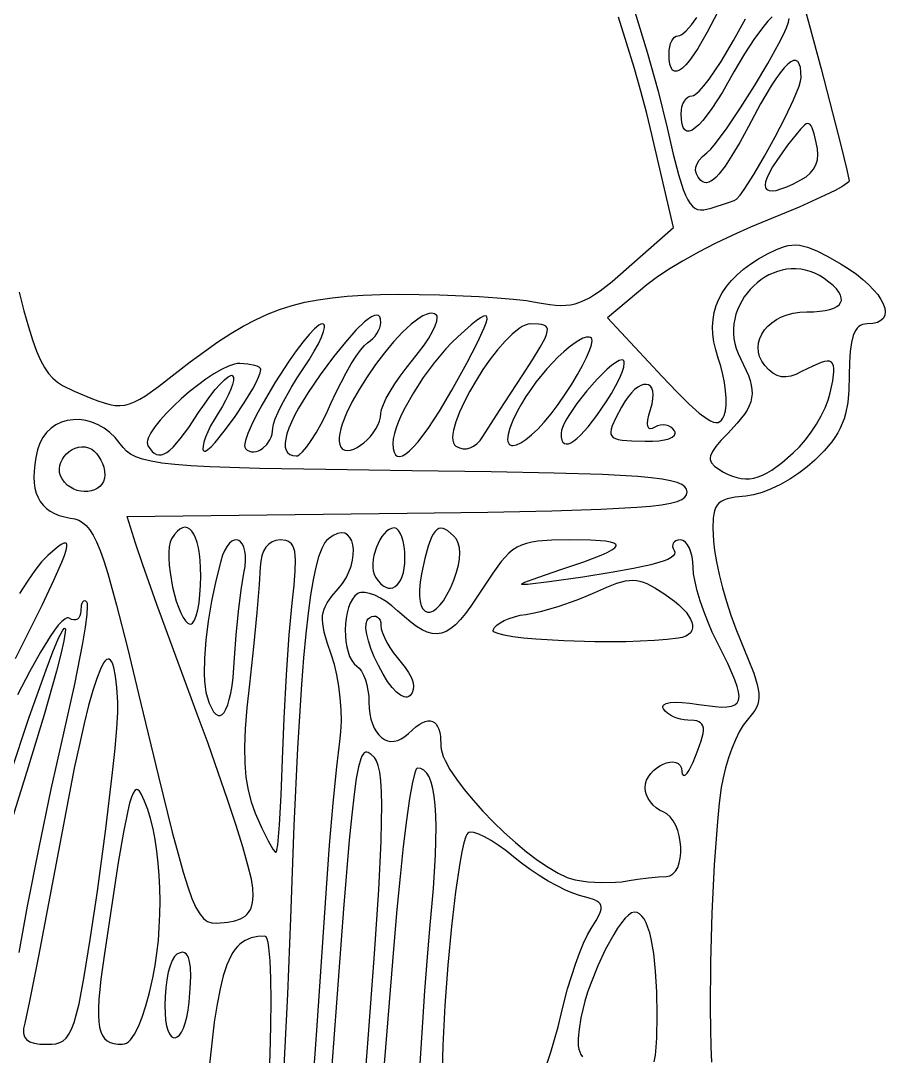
# Model space of a CAD drawing. Header units: millimetres. Extents: x -4.58 to 1.11, y 0.34 to 8.32.
# Drawn here: x -1.5 to -0.7, y 4.944 to 5.903 of the extents above; entities that cross this region are included whole.
import ezdxf

# ---------------------------------------------------------------- set-up
doc = ezdxf.new("R2010")
doc.units = ezdxf.units.MM

msp = doc.modelspace()

# ---------------------------------------------------------------- linework, layer by layer
at = {"flags": 128}
for points in [[(-0.785375, 5.955431), (-0.759389, 5.858278), (-0.741028, 5.78772), (-0.735436, 5.764752), (-0.733375, 5.754528), (-0.733762, 5.753705), (-0.734907, 5.752603), (-0.739318, 5.749638), (-0.746298, 5.745779), (-0.755536, 5.741177), (-0.779549, 5.730336), (-0.808875, 5.718306), (-0.824793, 5.711733), (-0.841076, 5.7044), (-0.857263, 5.696552), (-0.872898, 5.688436), (-0.887519, 5.680298), (-0.90067, 5.672386), (-0.91189, 5.664945), (-0.920722, 5.658222), (-0.957014, 5.627778), (-0.906458, 5.573639), (-0.892753, 5.559232), (-0.881409, 5.547959), (-0.872178, 5.539664), (-0.864813, 5.534191), (-0.861752, 5.532464), (-0.859064, 5.531383), (-0.856719, 5.53093), (-0.854685, 5.531084), (-0.852931, 5.531827), (-0.851427, 5.533138), (-0.850141, 5.534999), (-0.849042, 5.537389), (-0.847913, 5.541701), (-0.847345, 5.547119), (-0.847317, 5.553422), (-0.847806, 5.560394), (-0.848789, 5.567816), (-0.850245, 5.575469), (-0.852151, 5.583136), (-0.854486, 5.590597), (-0.856828, 5.598177), (-0.858486, 5.605532), (-0.859461, 5.612666), (-0.859749, 5.619584), (-0.859349, 5.626289), (-0.85826, 5.632784), (-0.856479, 5.639073), (-0.854005, 5.64516), (-0.850837, 5.651048), (-0.846971, 5.656741), (-0.842408, 5.662244), (-0.837144, 5.667558), (-0.831179, 5.672689), (-0.82451, 5.677639), (-0.817136, 5.682413), (-0.809056, 5.687014), (-0.800743, 5.691134), (-0.793367, 5.693877), (-0.789876, 5.694709), (-0.786431, 5.695171), (-0.782972, 5.695254), (-0.779436, 5.694948), (-0.77576, 5.694245), (-0.771882, 5.693137), (-0.763272, 5.68967), (-0.753107, 5.684476), (-0.740889, 5.677486), (-0.733466, 5.672844), (-0.72672, 5.668105), (-0.720673, 5.663324), (-0.71535, 5.658556), (-0.710775, 5.653855), (-0.706972, 5.649276), (-0.703965, 5.644874), (-0.701778, 5.640703), (-0.700434, 5.636818), (-0.699958, 5.633274), (-0.700374, 5.630125), (-0.701705, 5.627426), (-0.703976, 5.625231), (-0.707211, 5.623596), (-0.711433, 5.622575), (-0.716667, 5.622222), (-0.71887, 5.622071), (-0.720896, 5.621606), (-0.722748, 5.620815), (-0.724433, 5.619682), (-0.725954, 5.618194), (-0.727317, 5.616336), (-0.728527, 5.614095), (-0.729589, 5.611455), (-0.731286, 5.604924), (-0.73245, 5.596628), (-0.733119, 5.586456), (-0.733333, 5.574292), (-0.733659, 5.560954), (-0.734734, 5.549349), (-0.736702, 5.539117), (-0.738068, 5.534403), (-0.739712, 5.529898), (-0.741652, 5.525556), (-0.743907, 5.521333), (-0.746495, 5.517184), (-0.749435, 5.513063), (-0.75644, 5.504729), (-0.765069, 5.495972), (-0.772097, 5.489809), (-0.779923, 5.483952), (-0.788284, 5.478537), (-0.796918, 5.4737), (-0.805564, 5.469575), (-0.813958, 5.466298), (-0.821839, 5.464006), (-0.828944, 5.462833), (-0.838728, 5.461784), (-0.846272, 5.460264), (-0.849285, 5.459215), (-0.851834, 5.457915), (-0.853953, 5.456319), (-0.855672, 5.454382), (-0.857024, 5.452059), (-0.858043, 5.449307), (-0.858758, 5.44608), (-0.859204, 5.442333), (-0.859414, 5.433105), (-0.858931, 5.421264), (-0.858023, 5.412362), (-0.856264, 5.40193), (-0.853758, 5.390349), (-0.850609, 5.377998), (-0.846921, 5.365259), (-0.842796, 5.352512), (-0.838339, 5.340137), (-0.833653, 5.328514), (-0.826729, 5.312024), (-0.821675, 5.298879), (-0.818442, 5.288458), (-0.817492, 5.284075), (-0.816979, 5.280141), (-0.816896, 5.276577), (-0.817238, 5.273306), (-0.817997, 5.27025), (-0.819168, 5.267332), (-0.820745, 5.264475), (-0.822721, 5.261599), (-0.827847, 5.255486), (-0.831456, 5.25076), (-0.835081, 5.244649), (-0.838626, 5.237408), (-0.841991, 5.229292), (-0.84508, 5.220556), (-0.847794, 5.211455), (-0.850036, 5.202245), (-0.851708, 5.193181), (-0.853608, 5.178675), (-0.855338, 5.161579), (-0.858255, 5.121526), (-0.860386, 5.076839), (-0.861661, 5.031332), (-0.862011, 4.988821), (-0.861816, 4.969883), (-0.861363, 4.953124), (-0.860643, 4.939022)], [(-1.357153, 5.57625), (-1.343174, 5.587046), (-1.330032, 5.596765), (-1.317577, 5.605462), (-1.30566, 5.613189), (-1.294131, 5.619999), (-1.282839, 5.625945), (-1.271635, 5.63108), (-1.260368, 5.635458), (-1.248889, 5.639132), (-1.237048, 5.642154), (-1.224695, 5.644578), (-1.21168, 5.646457), (-1.197853, 5.647844), (-1.183064, 5.648792), (-1.167163, 5.649354), (-1.15, 5.649583), (-1.112418, 5.649127), (-1.075799, 5.647569), (-1.059161, 5.646455), (-1.044336, 5.645158), (-1.031848, 5.643709), (-1.022222, 5.642139), (-1.010446, 5.640092), (-1.005211, 5.639514), (-1.000311, 5.639271), (-0.995668, 5.639391), (-0.991206, 5.639903), (-0.986848, 5.640835), (-0.982517, 5.642215), (-0.978138, 5.644073), (-0.973632, 5.646437), (-0.968924, 5.649335), (-0.963937, 5.652795), (-0.95282, 5.661518), (-0.939667, 5.672833), (-0.896, 5.711361), (-0.915917, 5.797347), (-0.920681, 5.816902), (-0.926196, 5.83768), (-0.932415, 5.859558), (-0.939294, 5.882412), (-0.946789, 5.906118)], [(-0.931793, 5.91111), (-0.920268, 5.873611), (-0.910254, 5.837684), (-0.901889, 5.803653), (-0.896225, 5.779395), (-0.891372, 5.760594), (-0.887006, 5.746657), (-0.884905, 5.741329), (-0.882804, 5.736995), (-0.880663, 5.733582), (-0.878442, 5.731015), (-0.876101, 5.729222), (-0.873598, 5.728127), (-0.870894, 5.727658), (-0.867947, 5.727741), (-0.861167, 5.729264), (-0.845056, 5.734495), (-0.839862, 5.736406), (-0.837611, 5.737486)], [(-0.854958, 5.910931), (-0.864658, 5.892151), (-0.873404, 5.877173), (-0.877388, 5.871139), (-0.881093, 5.866089), (-0.884508, 5.862035), (-0.88762, 5.858988), (-0.890414, 5.856959), (-0.892879, 5.85596), (-0.895, 5.856002), (-0.896765, 5.857097), (-0.898161, 5.859254), (-0.899174, 5.862487), (-0.899791, 5.866806), (-0.9, 5.872222), (-0.89983, 5.87557), (-0.899342, 5.878694), (-0.898572, 5.881524), (-0.897552, 5.883993), (-0.896318, 5.886032), (-0.894902, 5.887574), (-0.893341, 5.888549), (-0.891667, 5.888889), (-0.89004, 5.889196), (-0.888222, 5.89009), (-0.884083, 5.893489), (-0.87939, 5.898797), (-0.874285, 5.905725)], [(-0.804778, 5.906304), (-0.808504, 5.90245), (-0.812496, 5.897814), (-0.821127, 5.886338), (-0.830379, 5.872158), (-0.839958, 5.855556), (-0.85073, 5.836663), (-0.860342, 5.821643), (-0.864687, 5.815607), (-0.868709, 5.810565), (-0.8724, 5.806526), (-0.875747, 5.803497), (-0.87874, 5.801487), (-0.881368, 5.800505), (-0.883622, 5.800559), (-0.88549, 5.801657), (-0.886961, 5.803809), (-0.888025, 5.807022), (-0.888671, 5.811305), (-0.888889, 5.816667), (-0.888682, 5.820015), (-0.888087, 5.823138), (-0.887148, 5.825968), (-0.885905, 5.828437), (-0.884399, 5.830477), (-0.882672, 5.832018), (-0.880766, 5.832993), (-0.878722, 5.833333), (-0.877447, 5.833611), (-0.875937, 5.834423), (-0.872288, 5.837525), (-0.867918, 5.842388), (-0.862972, 5.84876), (-0.857594, 5.85639), (-0.851928, 5.865025), (-0.840307, 5.884309), (-0.829263, 5.904599)], [(-0.837611, 5.737486), (-0.834355, 5.741425), (-0.830538, 5.746706), (-0.821647, 5.760497), (-0.811789, 5.777262), (-0.801814, 5.795403), (-0.792575, 5.813323), (-0.784922, 5.829424), (-0.779706, 5.842108), (-0.778277, 5.846669), (-0.777778, 5.849778), (-0.777974, 5.855226), (-0.778561, 5.859565), (-0.779537, 5.862797), (-0.780899, 5.864925), (-0.782646, 5.86595), (-0.784775, 5.865874), (-0.787285, 5.864698), (-0.790174, 5.862425), (-0.793438, 5.859057), (-0.797077, 5.854595), (-0.801088, 5.849041), (-0.805469, 5.842397), (-0.815333, 5.825846), (-0.826653, 5.804958), (-0.834649, 5.790147), (-0.841834, 5.777886), (-0.848255, 5.768123), (-0.853957, 5.760806), (-0.856553, 5.758048), (-0.858986, 5.755881), (-0.861263, 5.7543), (-0.863389, 5.753298), (-0.86537, 5.752868), (-0.867212, 5.753003), (-0.86892, 5.753698), (-0.8705, 5.754944), (-0.873083, 5.757974), (-0.874745, 5.760996), (-0.87548, 5.764039), (-0.875283, 5.76713), (-0.874148, 5.770296), (-0.872068, 5.773564), (-0.86904, 5.776961), (-0.865056, 5.780514), (-0.861513, 5.783953), (-0.857101, 5.789123), (-0.846276, 5.803662), (-0.83379, 5.822156), (-0.820858, 5.842627), (-0.808689, 5.863098), (-0.798497, 5.881594), (-0.794521, 5.889483), (-0.791493, 5.896137), (-0.789565, 5.901308), (-0.788889, 5.90475)], [(-0.778056, 5.755403), (-0.773269, 5.758374), (-0.769354, 5.761706), (-0.766303, 5.765413), (-0.764109, 5.769512), (-0.762767, 5.77402), (-0.762268, 5.778952), (-0.762608, 5.784324), (-0.763778, 5.790153), (-0.765871, 5.797945), (-0.767692, 5.803479), (-0.768598, 5.805389), (-0.769552, 5.806723), (-0.770593, 5.807476), (-0.77176, 5.807646), (-0.773093, 5.807228), (-0.774629, 5.806218), (-0.778469, 5.802407), (-0.790306, 5.787514), (-0.800461, 5.773477), (-0.804272, 5.767494), (-0.807241, 5.762209), (-0.809371, 5.757629), (-0.810664, 5.753759), (-0.811122, 5.750604), (-0.810748, 5.748172), (-0.809544, 5.746467), (-0.807511, 5.745496), (-0.804653, 5.745264), (-0.800972, 5.745778), (-0.796469, 5.747042), (-0.791147, 5.749064), (-0.785008, 5.751849), (-0.778056, 5.755403)], [(-0.785056, 5.502778), (-0.779432, 5.508423), (-0.773914, 5.514896), (-0.768643, 5.521967), (-0.763759, 5.52941), (-0.759401, 5.536995), (-0.75571, 5.544497), (-0.752826, 5.551685), (-0.750889, 5.558333), (-0.748618, 5.569434), (-0.747566, 5.577787), (-0.747556, 5.580977), (-0.74792, 5.583532), (-0.748683, 5.58547), (-0.749868, 5.586807), (-0.751498, 5.587563), (-0.753597, 5.587753), (-0.756188, 5.587395), (-0.759295, 5.586507), (-0.767149, 5.58321), (-0.777347, 5.578), (-0.782639, 5.575484), (-0.787489, 5.573862), (-0.791969, 5.573145), (-0.796149, 5.573345), (-0.800102, 5.574475), (-0.803898, 5.576545), (-0.807609, 5.579568), (-0.811306, 5.583556), (-0.814208, 5.587676), (-0.816218, 5.591899), (-0.817375, 5.596174), (-0.817718, 5.600451), (-0.817287, 5.604677), (-0.816121, 5.608803), (-0.814259, 5.612777), (-0.811741, 5.616549), (-0.808607, 5.620067), (-0.804895, 5.623282), (-0.800645, 5.626141), (-0.795897, 5.628595), (-0.79069, 5.630592), (-0.785063, 5.632081), (-0.779056, 5.633012), (-0.772708, 5.633333), (-0.766308, 5.633477), (-0.760604, 5.633903), (-0.755602, 5.634601), (-0.751307, 5.635562), (-0.747723, 5.636777), (-0.744855, 5.638236), (-0.742709, 5.639931), (-0.741288, 5.641851), (-0.740598, 5.643987), (-0.740644, 5.646331), (-0.741431, 5.648873), (-0.742962, 5.651603), (-0.745244, 5.654512), (-0.748281, 5.657591), (-0.752078, 5.660831), (-0.756639, 5.664222), (-0.760869, 5.666904), (-0.765163, 5.669089), (-0.769504, 5.670794), (-0.773873, 5.672038), (-0.778253, 5.672836), (-0.782624, 5.673208), (-0.78697, 5.673169), (-0.791271, 5.672739), (-0.795509, 5.671933), (-0.799667, 5.67077), (-0.803726, 5.669267), (-0.807667, 5.667441), (-0.811474, 5.66531), (-0.815127, 5.662891), (-0.818609, 5.660202), (-0.821901, 5.65726), (-0.824985, 5.654083), (-0.827843, 5.650688), (-0.830457, 5.647092), (-0.832808, 5.643313), (-0.834879, 5.639368), (-0.836651, 5.635275), (-0.838107, 5.631052), (-0.839227, 5.626714), (-0.839994, 5.622281), (-0.840389, 5.61777), (-0.840395, 5.613197), (-0.839993, 5.608581), (-0.839165, 5.603938), (-0.837893, 5.599287), (-0.836159, 5.594644), (-0.833944, 5.590028), (-0.82856, 5.57918), (-0.826545, 5.574329), (-0.824994, 5.569789), (-0.823916, 5.565511), (-0.823318, 5.561442), (-0.823211, 5.557531), (-0.823602, 5.553726), (-0.824502, 5.549975), (-0.825917, 5.546227), (-0.827858, 5.542429), (-0.830333, 5.538532), (-0.836921, 5.530228), (-0.84575, 5.520903), (-0.852067, 5.514342), (-0.856794, 5.508799), (-0.859974, 5.50411), (-0.861646, 5.500111), (-0.86193, 5.498319), (-0.861852, 5.496638), (-0.861418, 5.495048), (-0.860633, 5.493528), (-0.85803, 5.490615), (-0.854083, 5.487736), (-0.84967, 5.485104), (-0.84542, 5.482915), (-0.841301, 5.481177), (-0.83728, 5.479897), (-0.833326, 5.479081), (-0.829407, 5.478737), (-0.82549, 5.478871), (-0.821543, 5.479491), (-0.817535, 5.480604), (-0.813433, 5.482216), (-0.809205, 5.484336), (-0.80482, 5.486969), (-0.795446, 5.493804), (-0.785056, 5.502778)], [(-1.501527, 5.651498), (-1.49699, 5.63427), (-1.492833, 5.619624), (-1.488957, 5.60731), (-1.485262, 5.597078), (-1.481652, 5.588676), (-1.478026, 5.581853), (-1.474288, 5.576359), (-1.470339, 5.571942), (-1.466079, 5.568351), (-1.461412, 5.565336), (-1.450458, 5.560028), (-1.435097, 5.553479), (-1.428665, 5.550975), (-1.422889, 5.549016), (-1.41764, 5.547623), (-1.412785, 5.546821), (-1.408195, 5.546631), (-1.403738, 5.547076), (-1.399283, 5.54818), (-1.394699, 5.549965), (-1.389855, 5.552453), (-1.38462, 5.555668), (-1.372454, 5.564369), (-1.357153, 5.57625)], [(-1.212889, 5.548556), (-1.20832, 5.558471), (-1.203569, 5.568022), (-1.198776, 5.576978), (-1.19408, 5.585109), (-1.189619, 5.592185), (-1.185533, 5.597975), (-1.181961, 5.60225), (-1.179042, 5.604778), (-1.176556, 5.606537), (-1.174237, 5.608618), (-1.172135, 5.610942), (-1.170302, 5.613434), (-1.168788, 5.616016), (-1.167643, 5.61861), (-1.166919, 5.62114), (-1.166667, 5.623528), (-1.166916, 5.626487), (-1.167657, 5.628599), (-1.168877, 5.629875), (-1.170564, 5.630324), (-1.172707, 5.629958), (-1.175293, 5.628786), (-1.178312, 5.626819), (-1.18175, 5.624066), (-1.18984, 5.616246), (-1.199467, 5.605407), (-1.210539, 5.591631), (-1.222958, 5.575), (-1.234136, 5.558754), (-1.243003, 5.544145), (-1.246555, 5.537505), (-1.24951, 5.531335), (-1.251864, 5.525657), (-1.253609, 5.52049), (-1.254741, 5.515854), (-1.255252, 5.51177), (-1.255137, 5.508259), (-1.25439, 5.50534), (-1.253005, 5.503034), (-1.250975, 5.501362), (-1.248295, 5.500344), (-1.244958, 5.5), (-1.243769, 5.500252), (-1.242394, 5.500991), (-1.239155, 5.503831), (-1.23537, 5.508321), (-1.231174, 5.514262), (-1.226696, 5.521455), (-1.222068, 5.529701), (-1.217422, 5.538801), (-1.212889, 5.548556)], [(-1.166667, 5.539389), (-1.166071, 5.543002), (-1.164365, 5.54774), (-1.161668, 5.553401), (-1.158099, 5.559783), (-1.153778, 5.566685), (-1.148825, 5.573906), (-1.143359, 5.581245), (-1.1375, 5.5885), (-1.131788, 5.595602), (-1.126734, 5.602504), (-1.122428, 5.609034), (-1.118964, 5.615023), (-1.11643, 5.620298), (-1.11492, 5.624689), (-1.114524, 5.628027), (-1.114772, 5.629247), (-1.115333, 5.630139), (-1.1172, 5.631428), (-1.119428, 5.63197), (-1.121988, 5.631807), (-1.124848, 5.630979), (-1.127979, 5.62953), (-1.131349, 5.6275), (-1.13869, 5.621869), (-1.146626, 5.614419), (-1.154916, 5.605487), (-1.163315, 5.595405), (-1.171582, 5.58451), (-1.179472, 5.573137), (-1.186744, 5.561619), (-1.193155, 5.550292), (-1.19846, 5.53949), (-1.202418, 5.529549), (-1.203816, 5.525006), (-1.204786, 5.520803), (-1.205297, 5.516983), (-1.20532, 5.513587), (-1.204824, 5.510658), (-1.203778, 5.508236), (-1.202116, 5.506365), (-1.200014, 5.505299), (-1.197547, 5.504975), (-1.194792, 5.505328), (-1.191822, 5.506296), (-1.188715, 5.507816), (-1.185546, 5.509823), (-1.182389, 5.512255), (-1.179321, 5.515048), (-1.176417, 5.518139), (-1.173752, 5.521464), (-1.171403, 5.524961), (-1.169444, 5.528565), (-1.167951, 5.532213), (-1.167, 5.535842), (-1.166667, 5.539389)], [(-1.101056, 5.560944), (-1.087244, 5.585826), (-1.07723, 5.604912), (-1.07099, 5.618427), (-1.069276, 5.623165), (-1.068497, 5.626594), (-1.068648, 5.628742), (-1.069071, 5.629344), (-1.069726, 5.629637), (-1.071729, 5.629307), (-1.074653, 5.62778), (-1.078496, 5.625085), (-1.083253, 5.621248), (-1.0955, 5.610264), (-1.101036, 5.604845), (-1.10655, 5.598971), (-1.117329, 5.586166), (-1.127466, 5.572457), (-1.13659, 5.558453), (-1.144332, 5.544762), (-1.147568, 5.538224), (-1.15032, 5.531992), (-1.152541, 5.526143), (-1.154185, 5.520753), (-1.155205, 5.515898), (-1.155556, 5.511653), (-1.155294, 5.507021), (-1.154523, 5.503499), (-1.153262, 5.501069), (-1.15153, 5.499714), (-1.149346, 5.499417), (-1.146731, 5.500159), (-1.143702, 5.501924), (-1.14028, 5.504694), (-1.136483, 5.508452), (-1.132332, 5.51318), (-1.127845, 5.518861), (-1.123042, 5.525477), (-1.112565, 5.541445), (-1.101056, 5.560944)], [(-1.266667, 5.525847), (-1.266092, 5.529392), (-1.264443, 5.534336), (-1.261837, 5.540453), (-1.258389, 5.547517), (-1.249428, 5.563589), (-1.244147, 5.572146), (-1.238486, 5.58075), (-1.23304, 5.58908), (-1.228377, 5.596851), (-1.224567, 5.603894), (-1.221684, 5.610038), (-1.2198, 5.615113), (-1.218986, 5.618949), (-1.219004, 5.620349), (-1.219316, 5.621376), (-1.219932, 5.622007), (-1.220861, 5.622222), (-1.222284, 5.621915), (-1.223992, 5.62102), (-1.228167, 5.617613), (-1.233201, 5.612303), (-1.238906, 5.60539), (-1.245098, 5.597175), (-1.251591, 5.587959), (-1.264733, 5.567727), (-1.276845, 5.547102), (-1.28205, 5.537394), (-1.286439, 5.52849), (-1.289828, 5.520691), (-1.292029, 5.514297), (-1.292856, 5.50961), (-1.292697, 5.508001), (-1.292125, 5.506931), (-1.290342, 5.505472), (-1.288423, 5.504486), (-1.286403, 5.503946), (-1.284315, 5.503828), (-1.282195, 5.504104), (-1.280078, 5.504749), (-1.277998, 5.505738), (-1.27599, 5.507045), (-1.272327, 5.510509), (-1.269367, 5.514934), (-1.268238, 5.517444), (-1.267388, 5.520116), (-1.266853, 5.522926), (-1.266667, 5.525847)], [(-1.036111, 5.574083), (-1.026358, 5.58908), (-1.019254, 5.600601), (-1.014725, 5.609102), (-1.013402, 5.612363), (-1.012694, 5.615038), (-1.012592, 5.617186), (-1.013085, 5.618863), (-1.014165, 5.620127), (-1.015822, 5.621033), (-1.018046, 5.621638), (-1.020828, 5.622001), (-1.028028, 5.622222), (-1.030467, 5.62193), (-1.033102, 5.621077), (-1.035914, 5.619699), (-1.038879, 5.61783), (-1.045185, 5.612761), (-1.051849, 5.606153), (-1.058699, 5.598284), (-1.065563, 5.589438), (-1.07227, 5.579895), (-1.078648, 5.569936), (-1.084524, 5.559842), (-1.089727, 5.549894), (-1.094086, 5.540373), (-1.097428, 5.53156), (-1.099582, 5.523737), (-1.100159, 5.520284), (-1.100375, 5.517184), (-1.100208, 5.514472), (-1.099637, 5.512183), (-1.098639, 5.510352), (-1.097194, 5.509014), (-1.093971, 5.50739), (-1.090677, 5.506591), (-1.087363, 5.506598), (-1.084078, 5.507392), (-1.080872, 5.508956), (-1.077794, 5.511272), (-1.074894, 5.51432), (-1.072222, 5.518083), (-1.057031, 5.541958), (-1.036111, 5.574083)], [(-0.996083, 5.557069), (-0.990156, 5.56642), (-0.984857, 5.575373), (-0.980285, 5.583715), (-0.97654, 5.591234), (-0.973722, 5.59772), (-0.971929, 5.602958), (-0.971262, 5.606738), (-0.971381, 5.608015), (-0.971819, 5.608847), (-0.972728, 5.609519), (-0.973821, 5.609909), (-0.976514, 5.60989), (-0.979817, 5.60887), (-0.983645, 5.606931), (-0.987916, 5.604155), (-0.992546, 5.600623), (-0.997453, 5.596418), (-1.002552, 5.59162), (-1.012996, 5.580573), (-1.023214, 5.568134), (-1.02803, 5.561597), (-1.032539, 5.554957), (-1.036659, 5.548296), (-1.040306, 5.541694), (-1.04451, 5.532931), (-1.047366, 5.525611), (-1.048962, 5.519702), (-1.04939, 5.515173), (-1.049194, 5.513416), (-1.048739, 5.511993), (-1.048036, 5.510898), (-1.047098, 5.51013), (-1.045935, 5.509683), (-1.044559, 5.509553), (-1.04121, 5.510231), (-1.037142, 5.512132), (-1.032445, 5.515226), (-1.027208, 5.51948), (-1.021522, 5.524864), (-1.015477, 5.531347), (-1.009162, 5.538896), (-1.002667, 5.54748), (-0.996083, 5.557069)], [(-0.958236, 5.550139), (-0.953406, 5.557921), (-0.949309, 5.565182), (-0.946007, 5.571762), (-0.943561, 5.577503), (-0.94203, 5.582246), (-0.941476, 5.58583), (-0.941585, 5.587139), (-0.94196, 5.588098), (-0.94261, 5.588688), (-0.943542, 5.588889), (-0.946144, 5.588282), (-0.949397, 5.586551), (-0.953187, 5.583834), (-0.957402, 5.580265), (-0.966654, 5.571122), (-0.97625, 5.560212), (-0.985286, 5.548626), (-0.992858, 5.537455), (-0.995813, 5.532366), (-0.998064, 5.52779), (-0.999497, 5.523864), (-1, 5.520722), (-0.999796, 5.517306), (-0.999194, 5.514645), (-0.998212, 5.512726), (-0.996865, 5.511539), (-0.99517, 5.511072), (-0.993143, 5.511313), (-0.990801, 5.51225), (-0.98816, 5.513873), (-0.985236, 5.51617), (-0.982046, 5.519128), (-0.974934, 5.526986), (-0.966953, 5.537353), (-0.958236, 5.550139)], [(-1.335319, 5.540083), (-1.33002, 5.547963), (-1.324854, 5.555092), (-1.319949, 5.561329), (-1.315436, 5.566535), (-1.311443, 5.570569), (-1.308099, 5.57329), (-1.305533, 5.57456), (-1.304583, 5.574606), (-1.303875, 5.574236), (-1.303128, 5.572507), (-1.303184, 5.569746), (-1.303987, 5.566097), (-1.305483, 5.561701), (-1.307615, 5.556702), (-1.310328, 5.55124), (-1.313568, 5.545459), (-1.317278, 5.5395), (-1.320989, 5.533538), (-1.324224, 5.527748), (-1.326926, 5.522273), (-1.329042, 5.517255), (-1.330517, 5.512839), (-1.331297, 5.509166), (-1.331328, 5.50638), (-1.331046, 5.505365), (-1.330556, 5.504625), (-1.329946, 5.504347), (-1.329105, 5.504475), (-1.326792, 5.505851), (-1.323751, 5.508566), (-1.320112, 5.512432), (-1.311568, 5.522861), (-1.302214, 5.535632), (-1.293104, 5.549239), (-1.285292, 5.562176), (-1.282202, 5.567922), (-1.279832, 5.572936), (-1.278313, 5.577029), (-1.277778, 5.580014), (-1.278175, 5.581059), (-1.279312, 5.582053), (-1.28111, 5.582973), (-1.28349, 5.583795), (-1.289672, 5.585053), (-1.297222, 5.585639), (-1.299507, 5.585505), (-1.302048, 5.585018), (-1.307803, 5.583069), (-1.314303, 5.579958), (-1.321361, 5.575851), (-1.328794, 5.570914), (-1.336414, 5.565313), (-1.344039, 5.559215), (-1.351481, 5.552785), (-1.358556, 5.546189), (-1.365079, 5.539595), (-1.370865, 5.533167), (-1.375728, 5.527072), (-1.379483, 5.521477), (-1.381946, 5.516547), (-1.382634, 5.514383), (-1.382929, 5.512448), (-1.382809, 5.510763), (-1.38225, 5.509347), (-1.380318, 5.506507), (-1.378361, 5.50423), (-1.376355, 5.502532), (-1.374278, 5.501429), (-1.372107, 5.500935), (-1.369817, 5.501066), (-1.367386, 5.501836), (-1.36479, 5.503262), (-1.362007, 5.505358), (-1.359013, 5.50814), (-1.352299, 5.515822), (-1.344463, 5.526429), (-1.335319, 5.540083)], [(-0.895014, 5.523139), (-0.896558, 5.525114), (-0.898454, 5.526675), (-0.900628, 5.527808), (-0.903005, 5.5285), (-0.905512, 5.528736), (-0.908074, 5.528502), (-0.910618, 5.527785), (-0.913069, 5.526569), (-0.915557, 5.525351), (-0.917484, 5.5251), (-0.918849, 5.525802), (-0.919648, 5.527441), (-0.919876, 5.53), (-0.919532, 5.533464), (-0.918612, 5.537816), (-0.917111, 5.543042), (-0.915685, 5.54829), (-0.914915, 5.552875), (-0.914748, 5.556793), (-0.915134, 5.56004), (-0.91602, 5.562611), (-0.917355, 5.564504), (-0.919088, 5.565713), (-0.921167, 5.566234), (-0.92354, 5.566064), (-0.926155, 5.565199), (-0.928962, 5.563633), (-0.931908, 5.561364), (-0.934942, 5.558387), (-0.938012, 5.554698), (-0.941067, 5.550292), (-0.944056, 5.545167), (-0.949249, 5.535262), (-0.952657, 5.527752), (-0.953615, 5.524787), (-0.954037, 5.522291), (-0.95389, 5.520219), (-0.953146, 5.51853), (-0.951773, 5.517178), (-0.949742, 5.51612), (-0.947022, 5.515314), (-0.943583, 5.514715), (-0.934426, 5.513967), (-0.922028, 5.513528), (-0.915387, 5.513549), (-0.909465, 5.513985), (-0.904368, 5.514795), (-0.900203, 5.515943), (-0.897078, 5.517389), (-0.8951, 5.519096), (-0.894575, 5.520035), (-0.894376, 5.521025), (-0.894518, 5.522062), (-0.895014, 5.523139)], [(-1.285083, 5.1), (-1.286449, 5.108301), (-1.289687, 5.121306), (-1.294585, 5.138354), (-1.300932, 5.158785), (-1.308517, 5.181936), (-1.317128, 5.207148), (-1.326554, 5.23376), (-1.336583, 5.261111), (-1.373918, 5.362559), (-1.386999, 5.399088), (-1.393847, 5.419236), (-1.401361, 5.444028), (-1.142347, 5.447014), (-1.067623, 5.448007), (-1.008431, 5.449157), (-0.963055, 5.450594), (-0.929778, 5.45245), (-0.91714, 5.453575), (-0.906884, 5.454854), (-0.898794, 5.456303), (-0.892656, 5.457938), (-0.888255, 5.459775), (-0.885378, 5.461832), (-0.883809, 5.464123), (-0.883333, 5.466667), (-0.883802, 5.469205), (-0.885349, 5.471494), (-0.888185, 5.473548), (-0.892519, 5.475384), (-0.898563, 5.477018), (-0.906525, 5.478467), (-0.916618, 5.479747), (-0.92905, 5.480873), (-0.961776, 5.482732), (-1.006386, 5.484173), (-1.064562, 5.485325), (-1.137986, 5.486319), (-1.217735, 5.48735), (-1.279151, 5.488499), (-1.324831, 5.490006), (-1.342582, 5.490969), (-1.357372, 5.492111), (-1.369526, 5.493463), (-1.379369, 5.495055), (-1.387225, 5.496916), (-1.39342, 5.499077), (-1.398277, 5.501568), (-1.402121, 5.504419), (-1.405277, 5.507659), (-1.408069, 5.511319), (-1.412554, 5.516955), (-1.417477, 5.52176), (-1.422752, 5.525743), (-1.428294, 5.528909), (-1.434016, 5.531265), (-1.439833, 5.532818), (-1.445659, 5.533573), (-1.451408, 5.533538), (-1.456994, 5.532719), (-1.462331, 5.531122), (-1.467333, 5.528753), (-1.471915, 5.52562), (-1.475991, 5.521729), (-1.479474, 5.517086), (-1.482279, 5.511697), (-1.484319, 5.505569), (-1.485877, 5.498654), (-1.486978, 5.49214), (-1.48762, 5.486026), (-1.487803, 5.480313), (-1.487528, 5.474998), (-1.486793, 5.470081), (-1.485597, 5.46556), (-1.483941, 5.461434), (-1.481824, 5.457703), (-1.479244, 5.454364), (-1.476203, 5.451418), (-1.472698, 5.448862), (-1.468731, 5.446697), (-1.464299, 5.44492), (-1.459403, 5.443531), (-1.454042, 5.442528), (-1.449979, 5.441723), (-1.446229, 5.440427), (-1.442725, 5.438464), (-1.439401, 5.435658), (-1.436189, 5.431832), (-1.433021, 5.426812), (-1.429831, 5.420421), (-1.426552, 5.412484), (-1.423116, 5.402825), (-1.419457, 5.391268), (-1.411198, 5.361756), (-1.401239, 5.322543), (-1.389042, 5.272222), (-1.372498, 5.203389), (-1.359709, 5.151772), (-1.354425, 5.131666), (-1.349721, 5.114961), (-1.345479, 5.101355), (-1.34158, 5.090547), (-1.337903, 5.082235), (-1.33433, 5.076119), (-1.330742, 5.071897), (-1.328904, 5.070402), (-1.327018, 5.069267), (-1.323041, 5.067929), (-1.318689, 5.067582), (-1.308389, 5.068653), (-1.301886, 5.069911), (-1.296558, 5.07173), (-1.29233, 5.074211), (-1.290605, 5.07573), (-1.289127, 5.077451), (-1.287887, 5.079388), (-1.286875, 5.081551), (-1.2855, 5.08661), (-1.284928, 5.092726), (-1.285083, 5.1)], [(-1.461708, 5.478736), (-1.46317, 5.481737), (-1.463957, 5.484818), (-1.464123, 5.487925), (-1.463722, 5.491004), (-1.462807, 5.494002), (-1.461433, 5.496864), (-1.459653, 5.499536), (-1.457523, 5.501965), (-1.455094, 5.504097), (-1.452423, 5.505876), (-1.449562, 5.507251), (-1.446566, 5.508166), (-1.443488, 5.508567), (-1.440383, 5.508402), (-1.437304, 5.507615), (-1.434306, 5.506153), (-1.431876, 5.504324), (-1.429611, 5.501987), (-1.427559, 5.499237), (-1.425769, 5.49617), (-1.424291, 5.492883), (-1.423175, 5.489473), (-1.422469, 5.486035), (-1.422222, 5.482667), (-1.422546, 5.479348), (-1.423472, 5.476408), (-1.424933, 5.473853), (-1.426861, 5.471689), (-1.429187, 5.469924), (-1.431845, 5.468564), (-1.434766, 5.467616), (-1.437882, 5.467087), (-1.441126, 5.466983), (-1.44443, 5.467311), (-1.447725, 5.468079), (-1.450945, 5.469292), (-1.454021, 5.470957), (-1.456885, 5.473082), (-1.45947, 5.475673), (-1.461708, 5.478736)], [(-1.333333, 5.388889), (-1.33348, 5.396349), (-1.33391, 5.403199), (-1.334606, 5.409418), (-1.335551, 5.414986), (-1.33673, 5.419881), (-1.338126, 5.424083), (-1.339723, 5.427571), (-1.341503, 5.430323), (-1.343452, 5.432319), (-1.345551, 5.433538), (-1.347785, 5.433959), (-1.350138, 5.433561), (-1.352592, 5.432323), (-1.355132, 5.430224), (-1.357741, 5.427244), (-1.360403, 5.423361), (-1.361768, 5.420161), (-1.362632, 5.415939), (-1.363033, 5.410864), (-1.363009, 5.405107), (-1.362595, 5.398836), (-1.361831, 5.392221), (-1.359396, 5.378637), (-1.356003, 5.365712), (-1.35404, 5.35992), (-1.35195, 5.354801), (-1.349769, 5.350524), (-1.347535, 5.347259), (-1.345284, 5.345176), (-1.344165, 5.344631), (-1.343056, 5.344444), (-1.342065, 5.344675), (-1.341103, 5.345352), (-1.339281, 5.347951), (-1.33763, 5.352062), (-1.336189, 5.3575), (-1.335, 5.364084), (-1.3341, 5.371632), (-1.333532, 5.379961), (-1.333333, 5.388889)], [(-1.239236, 4.78475), (-1.225958, 4.968437), (-1.216972, 5.1), (-1.214162, 5.13992), (-1.210898, 5.178797), (-1.207584, 5.212182), (-1.204625, 5.235625), (-1.203624, 5.244689), (-1.203247, 5.254684), (-1.203461, 5.26528), (-1.204236, 5.276149), (-1.205539, 5.286962), (-1.20734, 5.297391), (-1.209606, 5.307105), (-1.212306, 5.315778), (-1.216329, 5.327443), (-1.219079, 5.337046), (-1.220509, 5.345044), (-1.220715, 5.348584), (-1.220575, 5.351894), (-1.220082, 5.355031), (-1.219231, 5.358053), (-1.218016, 5.361017), (-1.216433, 5.363979), (-1.212134, 5.370128), (-1.206292, 5.376958), (-1.202225, 5.38201), (-1.198876, 5.387295), (-1.196223, 5.392701), (-1.194245, 5.398117), (-1.192919, 5.403432), (-1.192225, 5.408535), (-1.19214, 5.413313), (-1.192644, 5.417656), (-1.193715, 5.421453), (-1.195331, 5.424592), (-1.197471, 5.426961), (-1.200114, 5.428451), (-1.203237, 5.428948), (-1.20682, 5.428342), (-1.210841, 5.426521), (-1.215278, 5.423375), (-1.216902, 5.421785), (-1.218477, 5.419746), (-1.221484, 5.414256), (-1.224312, 5.40678), (-1.226973, 5.397193), (-1.229479, 5.385371), (-1.231843, 5.37119), (-1.234077, 5.354525), (-1.236194, 5.335252), (-1.238207, 5.313245), (-1.240126, 5.288382), (-1.243739, 5.229584), (-1.247131, 5.157863), (-1.250403, 5.072222), (-1.253238, 5.002051), (-1.25688, 4.928883)], [(-1.144444, 5.405556), (-1.144647, 5.411136), (-1.145226, 5.416341), (-1.146143, 5.421058), (-1.147356, 5.425174), (-1.148825, 5.428573), (-1.150509, 5.431141), (-1.152368, 5.432766), (-1.154361, 5.433333), (-1.156778, 5.432966), (-1.159152, 5.431913), (-1.161453, 5.430252), (-1.163652, 5.428059), (-1.16572, 5.425408), (-1.16763, 5.422378), (-1.170854, 5.415479), (-1.173094, 5.407971), (-1.173773, 5.404179), (-1.174119, 5.400462), (-1.174103, 5.396898), (-1.173697, 5.393561), (-1.172871, 5.390528), (-1.171597, 5.387875), (-1.169299, 5.384545), (-1.166957, 5.381886), (-1.164599, 5.379882), (-1.162251, 5.378515), (-1.159939, 5.377767), (-1.15769, 5.377623), (-1.155529, 5.378065), (-1.153484, 5.379075), (-1.151581, 5.380636), (-1.149846, 5.382731), (-1.148306, 5.385343), (-1.146986, 5.388455), (-1.145914, 5.392049), (-1.145115, 5.396109), (-1.144616, 5.400617), (-1.144444, 5.405556)], [(-1.099306, 5.385139), (-1.096809, 5.392333), (-1.09503, 5.398903), (-1.093966, 5.404866), (-1.09362, 5.410234), (-1.09399, 5.415024), (-1.095077, 5.41925), (-1.096881, 5.422927), (-1.099403, 5.426069), (-1.104601, 5.430579), (-1.106936, 5.432004), (-1.109116, 5.432849), (-1.111157, 5.433097), (-1.113076, 5.432726), (-1.114888, 5.43172), (-1.116609, 5.430057), (-1.118257, 5.42772), (-1.119845, 5.424688), (-1.122913, 5.416466), (-1.12594, 5.405237), (-1.129056, 5.390847), (-1.130351, 5.383059), (-1.13097, 5.376213), (-1.130969, 5.37032), (-1.130401, 5.365389), (-1.129322, 5.361431), (-1.127786, 5.358458), (-1.125847, 5.356478), (-1.123561, 5.355503), (-1.120981, 5.355544), (-1.118163, 5.356611), (-1.115161, 5.358713), (-1.11203, 5.361863), (-1.108824, 5.36607), (-1.105599, 5.371344), (-1.102407, 5.377697), (-1.099306, 5.385139)], [(-1.504732, 5.312465), (-1.494986, 5.33225), (-1.48022, 5.361892), (-1.469187, 5.384897), (-1.461775, 5.401699), (-1.459391, 5.407909), (-1.457868, 5.412731), (-1.457193, 5.416218), (-1.457352, 5.418424), (-1.457739, 5.419065), (-1.458329, 5.419405), (-1.460111, 5.419213), (-1.462684, 5.417903), (-1.466032, 5.415529), (-1.475, 5.407806), (-1.480641, 5.401888), (-1.486894, 5.393979), (-1.493698, 5.384204), (-1.500989, 5.372689)], [(-1.302028, 5.313167), (-1.300609, 5.334196), (-1.298503, 5.356005), (-1.295997, 5.37602), (-1.293375, 5.391667), (-1.292399, 5.397622), (-1.291986, 5.403007), (-1.292081, 5.407793), (-1.292632, 5.411952), (-1.293583, 5.415456), (-1.29488, 5.418277), (-1.296469, 5.420387), (-1.298295, 5.421759), (-1.300305, 5.422363), (-1.302443, 5.422174), (-1.304657, 5.421161), (-1.306891, 5.419298), (-1.309091, 5.416556), (-1.311202, 5.412907), (-1.313172, 5.408324), (-1.314944, 5.402778), (-1.319544, 5.38436), (-1.32339, 5.365627), (-1.326427, 5.347123), (-1.328601, 5.329394), (-1.329857, 5.312985), (-1.33014, 5.29844), (-1.3299, 5.292037), (-1.329396, 5.286305), (-1.328621, 5.281312), (-1.327569, 5.277125), (-1.325536, 5.271355), (-1.323486, 5.266759), (-1.321437, 5.263314), (-1.319405, 5.260999), (-1.317404, 5.25979), (-1.315451, 5.259667), (-1.313562, 5.260605), (-1.311752, 5.262583), (-1.310037, 5.265579), (-1.308433, 5.26957), (-1.306956, 5.274535), (-1.305622, 5.280449), (-1.304446, 5.287292), (-1.303445, 5.295041), (-1.302028, 5.313167)], [(-1.257653, 5.219444), (-1.256254, 5.257483), (-1.25409, 5.297396), (-1.251457, 5.334444), (-1.248653, 5.363889), (-1.246878, 5.380488), (-1.245872, 5.393711), (-1.245704, 5.403916), (-1.246441, 5.411462), (-1.247171, 5.41435), (-1.248154, 5.416707), (-1.249397, 5.418579), (-1.250911, 5.42001), (-1.252702, 5.421045), (-1.254781, 5.421729), (-1.259833, 5.422222), (-1.263787, 5.42178), (-1.267334, 5.420482), (-1.270443, 5.418373), (-1.27308, 5.415498), (-1.275213, 5.411901), (-1.27681, 5.407627), (-1.277838, 5.402719), (-1.278264, 5.397222), (-1.279211, 5.380942), (-1.281436, 5.355099), (-1.284606, 5.323248), (-1.288389, 5.288944), (-1.290717, 5.266824), (-1.292219, 5.24752), (-1.292879, 5.230651), (-1.292679, 5.215837), (-1.2916, 5.202696), (-1.289625, 5.190847), (-1.286737, 5.179909), (-1.282917, 5.1695), (-1.276732, 5.155452), (-1.271075, 5.143953), (-1.266571, 5.136186), (-1.264947, 5.134071), (-1.263847, 5.133333), (-1.263432, 5.13378), (-1.263006, 5.135091), (-1.262133, 5.140128), (-1.260396, 5.158628), (-1.258836, 5.186009), (-1.257653, 5.219444)], [(-0.902778, 5.110958), (-0.899341, 5.111579), (-0.896416, 5.113268), (-0.893996, 5.115887), (-0.892075, 5.119294), (-0.890647, 5.12335), (-0.889704, 5.127914), (-0.889241, 5.132846), (-0.88925, 5.138007), (-0.889725, 5.143255), (-0.890661, 5.148452), (-0.892049, 5.153455), (-0.893883, 5.158126), (-0.896158, 5.162325), (-0.898866, 5.16591), (-0.902, 5.168742), (-0.905556, 5.170681), (-0.908904, 5.172287), (-0.912027, 5.174411), (-0.914857, 5.17696), (-0.917326, 5.179844), (-0.919366, 5.182971), (-0.920907, 5.186251), (-0.921882, 5.189592), (-0.922222, 5.192903), (-0.921851, 5.19648), (-0.920801, 5.199901), (-0.919167, 5.203126), (-0.917045, 5.206111), (-0.914529, 5.208815), (-0.911715, 5.211195), (-0.908698, 5.21321), (-0.905573, 5.214818), (-0.902435, 5.215976), (-0.89938, 5.216643), (-0.896503, 5.216776), (-0.893898, 5.216334), (-0.891661, 5.215275), (-0.889888, 5.213556), (-0.888673, 5.211136), (-0.888111, 5.207972), (-0.887759, 5.205707), (-0.887053, 5.204471), (-0.886037, 5.204229), (-0.884752, 5.204944), (-0.883241, 5.206582), (-0.881547, 5.209105), (-0.877778, 5.216667), (-0.873274, 5.227593), (-0.870177, 5.236343), (-0.868514, 5.243138), (-0.868229, 5.245871), (-0.868312, 5.2482), (-0.868769, 5.25015), (-0.869601, 5.251751), (-0.870812, 5.253029), (-0.872407, 5.254012), (-0.874387, 5.254729), (-0.876757, 5.255207), (-0.882681, 5.255556), (-0.886028, 5.255769), (-0.889407, 5.256379), (-0.892723, 5.257344), (-0.895885, 5.258622), (-0.898802, 5.260168), (-0.90138, 5.261942), (-0.903528, 5.2639), (-0.905153, 5.266), (-0.905672, 5.267111), (-0.905801, 5.268113), (-0.905549, 5.269007), (-0.904927, 5.269791), (-0.902616, 5.271021), (-0.898953, 5.271795), (-0.894022, 5.272101), (-0.887909, 5.27193), (-0.880697, 5.27127), (-0.872472, 5.270111), (-0.857498, 5.26805), (-0.8515, 5.267633), (-0.846472, 5.267702), (-0.842396, 5.268315), (-0.839257, 5.269533), (-0.837036, 5.271412), (-0.835717, 5.274012), (-0.835282, 5.277391), (-0.835714, 5.281608), (-0.836996, 5.286721), (-0.839111, 5.292789), (-0.84577, 5.308023), (-0.855556, 5.327778), (-0.86002, 5.337052), (-0.864184, 5.346708), (-0.867958, 5.356461), (-0.87125, 5.36603), (-0.873969, 5.37513), (-0.876024, 5.383479), (-0.877324, 5.390794), (-0.877778, 5.396792), (-0.878018, 5.4019), (-0.878706, 5.406666), (-0.879793, 5.410984), (-0.881233, 5.414752), (-0.882975, 5.417864), (-0.884973, 5.420215), (-0.887178, 5.421703), (-0.889542, 5.422222), (-0.891784, 5.422024), (-0.89364, 5.421458), (-0.895086, 5.420562), (-0.896099, 5.419377), (-0.896654, 5.417942), (-0.896727, 5.416298), (-0.896295, 5.414485), (-0.895333, 5.412542), (-0.894704, 5.410852), (-0.89495, 5.40919), (-0.896108, 5.407545), (-0.898217, 5.405909), (-0.901312, 5.404271), (-0.905431, 5.402624), (-0.916889, 5.39926), (-0.932889, 5.395745), (-0.953728, 5.392003), (-0.979703, 5.38796), (-1.011111, 5.383542), (-1.030921, 5.381118), (-1.035472, 5.380953), (-1.036371, 5.381175), (-1.036337, 5.381615), (-1.033427, 5.383199), (-1.026654, 5.385803), (-1.001167, 5.394458), (-0.979035, 5.402039), (-0.962999, 5.408183), (-0.957254, 5.410757), (-0.953017, 5.413021), (-0.950283, 5.414991), (-0.949047, 5.416684), (-0.948989, 5.417432), (-0.949303, 5.418116), (-0.951047, 5.419304), (-0.954274, 5.420264), (-0.958977, 5.421013), (-0.972795, 5.421942), (-0.992458, 5.422222), (-1.008661, 5.422013), (-1.021589, 5.421108), (-1.027059, 5.420264), (-1.031991, 5.419091), (-1.036477, 5.417536), (-1.040611, 5.415547), (-1.044487, 5.413072), (-1.048198, 5.410059), (-1.051837, 5.406457), (-1.055497, 5.402212), (-1.063257, 5.391591), (-1.072222, 5.377778), (-1.083368, 5.360979), (-1.088397, 5.354207), (-1.093148, 5.348495), (-1.097683, 5.34383), (-1.102065, 5.340192), (-1.106357, 5.337566), (-1.11062, 5.335936), (-1.114918, 5.335283), (-1.119313, 5.335593), (-1.123868, 5.336847), (-1.128646, 5.33903), (-1.133709, 5.342124), (-1.13912, 5.346113), (-1.144941, 5.35098), (-1.151236, 5.356708), (-1.156481, 5.361259), (-1.161845, 5.365212), (-1.167176, 5.368503), (-1.172325, 5.371064), (-1.177139, 5.372832), (-1.181469, 5.373742), (-1.185162, 5.373727), (-1.186724, 5.373352), (-1.188069, 5.372722), (-1.19072, 5.370537), (-1.193031, 5.367544), (-1.195001, 5.363858), (-1.196627, 5.359595), (-1.19791, 5.35487), (-1.198846, 5.3498), (-1.199436, 5.344501), (-1.199677, 5.339087), (-1.199568, 5.333675), (-1.199108, 5.32838), (-1.198295, 5.323318), (-1.197128, 5.318605), (-1.195605, 5.314357), (-1.193725, 5.310688), (-1.191487, 5.307716), (-1.188889, 5.305556), (-1.186657, 5.303636), (-1.184575, 5.3008), (-1.182688, 5.297186), (-1.181042, 5.292931), (-1.179682, 5.288169), (-1.178655, 5.28304), (-1.178005, 5.277679), (-1.177778, 5.272222), (-1.177559, 5.266546), (-1.176924, 5.261271), (-1.175902, 5.256423), (-1.174523, 5.252026), (-1.172819, 5.248104), (-1.17082, 5.24468), (-1.168555, 5.241779), (-1.166056, 5.239425), (-1.163352, 5.237643), (-1.160474, 5.236455), (-1.157452, 5.235887), (-1.154317, 5.235962), (-1.151099, 5.236705), (-1.147828, 5.23814), (-1.144535, 5.24029), (-1.14125, 5.243181), (-1.13448, 5.249242), (-1.131387, 5.251455), (-1.128496, 5.253124), (-1.12581, 5.254251), (-1.123334, 5.254839), (-1.121072, 5.254889), (-1.11903, 5.254403), (-1.11721, 5.253382), (-1.115619, 5.251828), (-1.11426, 5.249744), (-1.113139, 5.24713), (-1.112258, 5.243988), (-1.111624, 5.240321), (-1.111111, 5.231417), (-1.110859, 5.228519), (-1.110118, 5.225306), (-1.108914, 5.221803), (-1.107273, 5.218035), (-1.102781, 5.209806), (-1.096843, 5.200822), (-1.089663, 5.191284), (-1.081445, 5.181396), (-1.072391, 5.171359), (-1.062705, 5.161375), (-1.052589, 5.151647), (-1.042247, 5.142378), (-1.031882, 5.133769), (-1.021697, 5.126022), (-1.011895, 5.119341), (-1.002679, 5.113926), (-0.994253, 5.109981), (-0.9904, 5.108623), (-0.986819, 5.107708), (-0.975084, 5.106034), (-0.962135, 5.105283), (-0.949546, 5.105488), (-0.943878, 5.105959), (-0.938889, 5.106681), (-0.929164, 5.108292), (-0.919115, 5.109637), (-0.909924, 5.110573), (-0.902778, 5.110958)], [(-1.062944, 5.338889), (-1.061676, 5.341191), (-1.059431, 5.343473), (-1.056336, 5.345677), (-1.052514, 5.347741), (-1.048091, 5.349607), (-1.043191, 5.351215), (-1.037938, 5.352505), (-1.032458, 5.353417), (-1.026305, 5.35445), (-1.019112, 5.356079), (-1.002655, 5.360792), (-0.985179, 5.366889), (-0.976713, 5.37025), (-0.968778, 5.373708), (-0.957516, 5.378684), (-0.948242, 5.382222), (-0.940432, 5.384313), (-0.93691, 5.384813), (-0.933557, 5.38495), (-0.930306, 5.384721), (-0.927092, 5.384125), (-0.923849, 5.383162), (-0.92051, 5.381831), (-0.913285, 5.378061), (-0.904889, 5.372806), (-0.894981, 5.365632), (-0.890864, 5.36211), (-0.887315, 5.358661), (-0.884342, 5.355308), (-0.88195, 5.352075), (-0.880149, 5.348983), (-0.878944, 5.346056), (-0.878344, 5.343316), (-0.878355, 5.340787), (-0.878985, 5.33849), (-0.88024, 5.33645), (-0.882129, 5.334689), (-0.884658, 5.333229), (-0.887835, 5.332094), (-0.891667, 5.331306), (-0.901907, 5.330076), (-0.913582, 5.329135), (-0.940062, 5.328065), (-0.968751, 5.32799), (-0.997295, 5.328806), (-1.023341, 5.330408), (-1.034691, 5.331471), (-1.044534, 5.332692), (-1.052575, 5.334058), (-1.05852, 5.335554), (-1.062074, 5.337169), (-1.062863, 5.338017), (-1.062944, 5.338889)], [(-1.501458, 5.040403), (-1.493735, 5.083447), (-1.483347, 5.136057), (-1.471658, 5.191577), (-1.460028, 5.243347), (-1.449986, 5.288676), (-1.44262, 5.326655), (-1.440159, 5.341644), (-1.438631, 5.353302), (-1.438123, 5.361133), (-1.438279, 5.363458), (-1.438722, 5.364639), (-1.439873, 5.365512), (-1.440946, 5.365789), (-1.441918, 5.365502), (-1.442766, 5.364684), (-1.443465, 5.363367), (-1.443994, 5.361584), (-1.444444, 5.35675), (-1.444662, 5.354146), (-1.445287, 5.351978), (-1.446275, 5.350275), (-1.447582, 5.349066), (-1.449164, 5.348379), (-1.450978, 5.348242), (-1.452979, 5.348685), (-1.455125, 5.349736), (-1.45598, 5.350055), (-1.456959, 5.350037), (-1.459275, 5.349019), (-1.462046, 5.346741), (-1.465245, 5.343259), (-1.468845, 5.338632), (-1.472821, 5.332917), (-1.48179, 5.318455), (-1.49194, 5.300334), (-1.503057, 5.279015)], [(-1.169014, 5.306014), (-1.172878, 5.314186), (-1.175978, 5.321826), (-1.178292, 5.328823), (-1.1798, 5.335066), (-1.180481, 5.340443), (-1.180313, 5.344842), (-1.179275, 5.348153), (-1.178424, 5.349365), (-1.177347, 5.350264), (-1.175202, 5.351309), (-1.1732, 5.351745), (-1.171386, 5.351601), (-1.169804, 5.350906), (-1.168497, 5.349689), (-1.167509, 5.347979), (-1.166885, 5.345804), (-1.166667, 5.343194), (-1.166286, 5.34003), (-1.165196, 5.336265), (-1.163473, 5.33204), (-1.161193, 5.327497), (-1.158433, 5.322775), (-1.15527, 5.318015), (-1.151781, 5.313358), (-1.148042, 5.308944), (-1.144168, 5.30428), (-1.14107, 5.299732), (-1.138763, 5.295364), (-1.137266, 5.291236), (-1.136594, 5.28741), (-1.136766, 5.283948), (-1.137799, 5.280911), (-1.139708, 5.278361), (-1.140932, 5.277431), (-1.142276, 5.276892), (-1.143731, 5.276736), (-1.145289, 5.276955), (-1.148682, 5.278488), (-1.152387, 5.281427), (-1.156339, 5.285712), (-1.160472, 5.291279), (-1.164719, 5.298067), (-1.169014, 5.306014)], [(-1.509658, 5.205311), (-1.492047, 5.258325), (-1.476559, 5.302094), (-1.470155, 5.318833), (-1.464935, 5.331245), (-1.461116, 5.338659), (-1.459801, 5.340282), (-1.459303, 5.340535), (-1.458917, 5.340403), (-1.458626, 5.339266), (-1.458741, 5.336903), (-1.46012, 5.328766), (-1.462913, 5.316518), (-1.466981, 5.300684), (-1.478376, 5.260368), (-1.493181, 5.212028), (-1.50841, 5.162347)], [(-1.429056, 5.097222), (-1.42112, 5.154844), (-1.414894, 5.207012), (-1.412616, 5.229258), (-1.410999, 5.24799), (-1.410119, 5.26249), (-1.410056, 5.272042), (-1.411026, 5.285583), (-1.412307, 5.29633), (-1.413897, 5.304291), (-1.414805, 5.30723), (-1.415789, 5.309477), (-1.416847, 5.311033), (-1.41798, 5.311898), (-1.419186, 5.312075), (-1.420465, 5.311564), (-1.421816, 5.310367), (-1.423239, 5.308486), (-1.426299, 5.302672), (-1.429639, 5.294133), (-1.433255, 5.28288), (-1.437143, 5.268923), (-1.441298, 5.25227), (-1.445715, 5.232933), (-1.450391, 5.210922), (-1.4605, 5.158917), (-1.483549, 5.037047), (-1.49177, 4.995528), (-1.496222, 4.975), (-1.497251, 4.970013), (-1.497364, 4.965862), (-1.496504, 4.962494), (-1.495692, 4.961087), (-1.494616, 4.959856), (-1.491644, 4.957896), (-1.487533, 4.956561), (-1.482225, 4.955798), (-1.475667, 4.955556), (-1.471307, 4.955664), (-1.467414, 4.95611), (-1.463927, 4.957069), (-1.46079, 4.95872), (-1.457943, 4.961241), (-1.455328, 4.96481), (-1.452886, 4.969603), (-1.450559, 4.9758), (-1.448288, 4.983578), (-1.446016, 4.993115), (-1.441229, 5.018175), (-1.435732, 5.052403), (-1.429056, 5.097222)], [(-1.18525, 4.872347), (-1.178011, 4.964563), (-1.172521, 5.039298), (-1.168718, 5.098344), (-1.166536, 5.143488), (-1.166034, 5.161406), (-1.165913, 5.176521), (-1.166165, 5.189055), (-1.166783, 5.199232), (-1.167759, 5.207276), (-1.169084, 5.213411), (-1.17075, 5.21786), (-1.17275, 5.220847), (-1.175755, 5.223832), (-1.178457, 5.225645), (-1.179713, 5.225973), (-1.180915, 5.22584), (-1.18207, 5.225191), (-1.183185, 5.223969), (-1.184267, 5.22212), (-1.185324, 5.219586), (-1.187388, 5.212244), (-1.189436, 5.201496), (-1.191523, 5.186896), (-1.193706, 5.167996), (-1.196043, 5.14435), (-1.201404, 5.081031), (-1.216472, 4.877778)], [(-1.130707, 4.932422), (-1.125906, 5.005159), (-1.12353, 5.036296), (-1.121264, 5.062389), (-1.1181, 5.099568), (-1.116218, 5.130867), (-1.11564, 5.156571), (-1.115846, 5.167413), (-1.116387, 5.176964), (-1.117265, 5.185257), (-1.118483, 5.19233), (-1.120043, 5.198217), (-1.121949, 5.202953), (-1.124204, 5.206576), (-1.126809, 5.209119), (-1.129768, 5.210619), (-1.133083, 5.211111), (-1.134018, 5.210261), (-1.135061, 5.207766), (-1.137423, 5.198179), (-1.140083, 5.183023), (-1.14295, 5.162969), (-1.145936, 5.13869), (-1.148952, 5.110857), (-1.151911, 5.080144), (-1.154722, 5.047222), (-1.170077, 4.857926)], [(-1.377667, 5.017167), (-1.375593, 5.028349), (-1.373914, 5.039908), (-1.372625, 5.051748), (-1.371719, 5.063773), (-1.37119, 5.075887), (-1.371032, 5.087992), (-1.371238, 5.099992), (-1.371804, 5.111792), (-1.372722, 5.123293), (-1.373987, 5.134401), (-1.375592, 5.145019), (-1.377532, 5.155049), (-1.3798, 5.164397), (-1.38239, 5.172965), (-1.385297, 5.180656), (-1.388514, 5.187375), (-1.390031, 5.189755), (-1.391507, 5.19112), (-1.392968, 5.191357), (-1.394441, 5.19035), (-1.39595, 5.187986), (-1.397524, 5.184151), (-1.399188, 5.178729), (-1.400969, 5.171606), (-1.404985, 5.151801), (-1.409783, 5.123822), (-1.422569, 5.039681), (-1.425784, 5.01596), (-1.427673, 4.996993), (-1.42809, 4.989139), (-1.428139, 4.982289), (-1.427807, 4.976382), (-1.427083, 4.971358), (-1.425954, 4.967154), (-1.424408, 4.963709), (-1.422432, 4.960962), (-1.420015, 4.958852), (-1.417143, 4.957318), (-1.413805, 4.956298), (-1.409988, 4.955731), (-1.405681, 4.955556), (-1.403886, 4.955824), (-1.402073, 4.956622), (-1.400248, 4.957939), (-1.398415, 4.959762), (-1.394745, 4.964887), (-1.391106, 4.971908), (-1.387538, 4.980735), (-1.384081, 4.99128), (-1.380777, 5.003454), (-1.377667, 5.017167)], [(-1.013257, 4.937134), (-1.009538, 4.948265), (-1.006013, 4.959892), (-1.002796, 4.97169), (-1, 4.983333), (-0.997201, 4.994981), (-0.993976, 5.00679), (-0.990437, 5.018434), (-0.986701, 5.029589), (-0.982882, 5.039927), (-0.979094, 5.049124), (-0.975451, 5.056854), (-0.972069, 5.062792), (-0.967438, 5.070148), (-0.964327, 5.075957), (-0.963371, 5.078365), (-0.962831, 5.080487), (-0.962719, 5.082356), (-0.963047, 5.084007), (-0.963826, 5.085472), (-0.965069, 5.086785), (-0.966787, 5.087979), (-0.968993, 5.089089), (-0.974915, 5.091187), (-0.982931, 5.093347), (-0.988954, 5.095277), (-0.995942, 5.098227), (-1.003643, 5.102052), (-1.011806, 5.106604), (-1.020179, 5.111737), (-1.028513, 5.117304), (-1.036555, 5.123158), (-1.044056, 5.129153), (-1.051173, 5.134859), (-1.058107, 5.139886), (-1.064685, 5.144146), (-1.070734, 5.14755), (-1.076083, 5.15001), (-1.080558, 5.151436), (-1.083986, 5.15174), (-1.085253, 5.151444), (-1.086194, 5.150833), (-1.087064, 5.149616), (-1.08796, 5.147692), (-1.089817, 5.141856), (-1.091739, 5.133579), (-1.093698, 5.123117), (-1.097624, 5.096659), (-1.10138, 5.064523), (-1.104753, 5.028749), (-1.107528, 4.991378), (-1.109492, 4.954453), (-1.110431, 4.920014)], [(-0.911111, 4.982417), (-0.91146, 5.004124), (-0.912494, 5.023192), (-0.914197, 5.039543), (-0.91655, 5.053097), (-0.917966, 5.058801), (-0.919537, 5.063777), (-0.921263, 5.068014), (-0.92314, 5.071503), (-0.925168, 5.074233), (-0.927342, 5.076196), (-0.929662, 5.077381), (-0.932125, 5.077778), (-0.934646, 5.07711), (-0.937513, 5.075185), (-0.940669, 5.072115), (-0.944056, 5.068016), (-0.947616, 5.063001), (-0.95129, 5.057185), (-0.958752, 5.043608), (-0.965977, 5.028198), (-0.972502, 5.011872), (-0.975357, 5.00365), (-0.977863, 4.995542), (-0.979963, 4.987662), (-0.981597, 4.980125), (-0.983362, 4.969615), (-0.984206, 4.961027), (-0.984019, 4.95407), (-0.983503, 4.951113), (-0.982688, 4.948455), (-0.981558, 4.946059), (-0.980101, 4.94389)], [(-1.270253, 4.917092), (-1.269229, 4.946063), (-1.268595, 4.972554), (-1.268368, 4.996139), (-1.268565, 5.016392), (-1.269204, 5.032887), (-1.270302, 5.045196), (-1.271029, 5.049649), (-1.271877, 5.052895), (-1.272848, 5.054881), (-1.27338, 5.055386), (-1.273944, 5.055556), (-1.28067, 5.055186), (-1.286756, 5.053962), (-1.289574, 5.052976), (-1.292251, 5.051711), (-1.294792, 5.050145), (-1.297204, 5.048258), (-1.299493, 5.046027), (-1.301665, 5.04343), (-1.303727, 5.040447), (-1.305683, 5.037055), (-1.309307, 5.028957), (-1.312587, 5.018965), (-1.315571, 5.006905), (-1.318309, 4.992603), (-1.320851, 4.975885), (-1.323245, 4.956579), (-1.325541, 4.934511)], [(-1.344125, 4.994444), (-1.343051, 5.007435), (-1.342679, 5.018246), (-1.343014, 5.026907), (-1.344064, 5.033443), (-1.34486, 5.035923), (-1.345837, 5.037882), (-1.346996, 5.039323), (-1.348338, 5.040251), (-1.349864, 5.040668), (-1.351575, 5.040578), (-1.353472, 5.039984), (-1.355556, 5.038889), (-1.357788, 5.036683), (-1.35987, 5.033028), (-1.361757, 5.028119), (-1.363403, 5.022149), (-1.364762, 5.015314), (-1.36579, 5.007807), (-1.36644, 4.999823), (-1.366667, 4.991556), (-1.36646, 4.984263), (-1.365872, 4.977995), (-1.364951, 4.972745), (-1.363742, 4.968509), (-1.362295, 4.965279), (-1.360655, 4.963049), (-1.358871, 4.961814), (-1.35699, 4.961568), (-1.355059, 4.962303), (-1.353125, 4.964015), (-1.351236, 4.966697), (-1.34944, 4.970343), (-1.347783, 4.974946), (-1.346314, 4.980502), (-1.345079, 4.987003), (-1.344125, 4.994444)], [(-0.913737, 4.939233), (-0.912646, 4.945431), (-0.911892, 4.952798), (-0.911422, 4.961384), (-0.911111, 4.982417)]]:
    msp.add_lwpolyline(points, dxfattribs=at)

doc.saveas('drawing.dxf')
